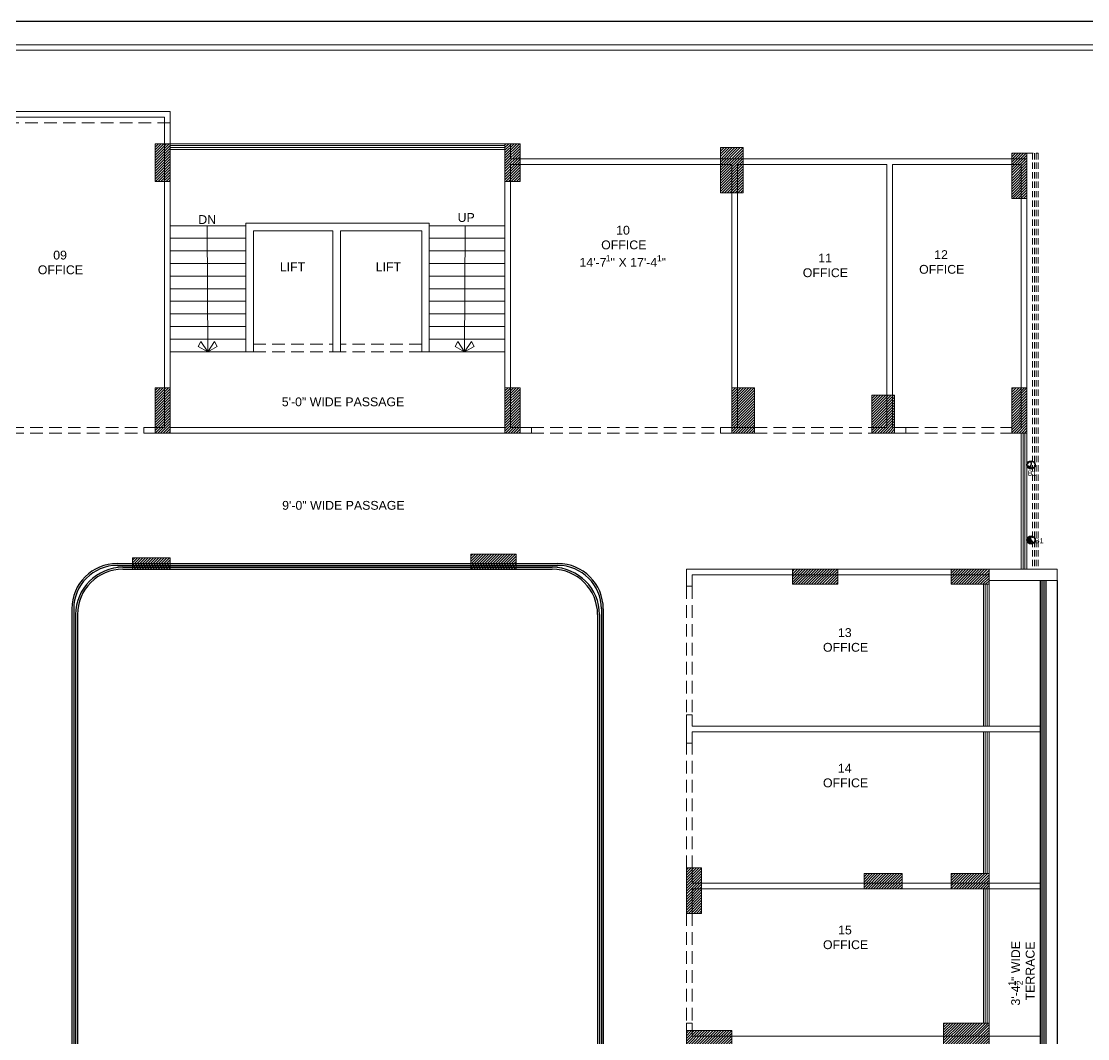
# Model space of a CAD drawing. Header units: inches. Extents: x 1807 to 67852, y 1160 to 20242.
# Drawn here: x 14404 to 15250, y 9032 to 9839 of the extents above; entities that cross this region are included whole.
import ezdxf

# ---------------------------------------------------------------- set-up
doc = ezdxf.new("R2010")
doc.units = ezdxf.units.IN
doc.header["$MEASUREMENT"] = 0
doc.linetypes.add('DASHED', pattern=[0.75, 0.5, -0.25])
for name, color, linetype, lineweight in [('02WINDOW & DOTTED', 8, 'Continuous', 20), ('4 upvc pip', 5, 'Continuous', 30), ('4 upvc pip hatch', 6, 'Continuous', 5), ('4. UPCV', 6, 'Continuous', 30), ('A-HATCH', 252, 'Continuous', 13), ('column_01', 7, 'Continuous', 18), ('HATCH', 8, 'Continuous', 0), ('Nstair', 8, 'Continuous', 20), ('RAILING', 8, 'Continuous', 25), ('SHOP TEXT', 7, 'Continuous', 15), ('wall', 7, 'Continuous', 20)]:
    doc.layers.add(name, color=color, linetype=linetype, lineweight=lineweight)
doc.styles.add('Krupalu 1', font='arial.ttf')
pattern_1 = [(45, (0, -2407.892), (-1.0606601718, 1.0606601718), [])]

# ---------------------------------------------------------------- blocks, each defined once
blk = doc.blocks.new('rtytrut')
at = {"layer": 'HATCH'}
h = blk.add_hatch(dxfattribs=at)
h.set_pattern_fill('ANSI31', color=256, scale=12, style=0)
h.set_pattern_definition(pattern_1)
h.paths.add_polyline_path([(135359.68, -629836.89), (135359.68, -629866.89), (135371.68, -629866.89), (135371.68, -629836.89)])
h = blk.add_hatch(dxfattribs=at)
h.set_pattern_fill('ANSI31', color=256, scale=12, style=0)
h.set_pattern_definition(pattern_1)
h.paths.add_polyline_path([(135649.18, -629836.89), (135649.18, -629866.89), (135637.18, -629866.89), (135637.18, -629836.89)])
h = blk.add_hatch(dxfattribs=at)
h.set_pattern_fill('ANSI31', color=256, scale=12, style=0)
h.set_pattern_definition(pattern_1)
h.paths.add_polyline_path([(135808.18, -629839.89), (135808.18, -629875.89), (135826.18, -629875.89), (135826.18, -629839.89)])
h = blk.add_hatch(dxfattribs=at)
h.set_pattern_fill('ANSI31', color=256, scale=12, style=0)
h.set_pattern_definition(pattern_1)
h.paths.add_polyline_path([(136039.18, -629844.39), (136039.18, -629880.39), (136051.18, -629880.39), (136051.18, -629844.39)])
h = blk.add_hatch(dxfattribs=at)
h.set_pattern_fill('ANSI31', color=256, scale=12, style=0)
h.set_pattern_definition(pattern_1)
h.paths.add_polyline_path([(135359.68, -630066.39), (135359.68, -630030.39), (135371.68, -630030.39), (135371.68, -630066.39)])
h = blk.add_hatch(dxfattribs=at)
h.set_pattern_fill('ANSI31', color=256, scale=12, style=0)
h.set_pattern_definition(pattern_1)
h.paths.add_polyline_path([(135649.18, -630066.39), (135649.18, -630030.39), (135637.18, -630030.39), (135637.18, -630066.39)])
h = blk.add_hatch(dxfattribs=at)
h.set_pattern_fill('ANSI31', color=256, scale=12, style=0)
h.set_pattern_definition(pattern_1)
h.paths.add_polyline_path([(135835.18, -630066.39), (135835.18, -630030.39), (135817.18, -630030.39), (135817.18, -630066.39)])
h = blk.add_hatch(dxfattribs=at)
h.set_pattern_fill('ANSI31', color=256, scale=12, style=0)
h.set_pattern_definition(pattern_1)
h.paths.add_polyline_path([(136039.18, -630066.39), (136039.18, -630030.39), (136051.18, -630030.39), (136051.18, -630066.39)])
h = blk.add_hatch(dxfattribs=at)
h.set_pattern_fill('ANSI31', color=256, scale=12, style=0)
h.set_pattern_definition(pattern_1)
h.paths.add_polyline_path([(135928.18, -630066.39), (135928.18, -630036.39), (135946.18, -630036.39), (135946.18, -630066.39)])
h = blk.add_hatch(dxfattribs=at)
h.set_pattern_fill('ANSI31', color=256, scale=12, style=0)
h.set_pattern_definition(pattern_1)
h.paths.add_polyline_path([(135371.68, -630165.39), (135341.68, -630165.39), (135341.68, -630174.39), (135371.68, -630174.39)])
h = blk.add_hatch(dxfattribs=at)
h.set_pattern_fill('ANSI31', color=256, scale=12, style=0)
h.set_pattern_definition(pattern_1)
h.paths.add_polyline_path([(135646.18, -630162.39), (135610.18, -630162.39), (135610.18, -630174.39), (135646.18, -630174.39)])
h = blk.add_hatch(dxfattribs=at)
h.set_pattern_fill('ANSI31', color=256, scale=12, style=0)
h.set_pattern_definition(pattern_1)
h.paths.add_polyline_path([(135865.18, -630186.39), (135901.18, -630186.39), (135901.18, -630174.39), (135865.18, -630174.39)])
h = blk.add_hatch(dxfattribs=at)
h.set_pattern_fill('ANSI31', color=256, scale=12, style=0)
h.set_pattern_definition(pattern_1)
h.paths.add_polyline_path([(136021.18, -630186.39), (135991.18, -630186.39), (135991.18, -630174.39), (136021.18, -630174.39)])
h = blk.add_hatch(dxfattribs=at)
h.set_pattern_fill('ANSI31', color=256, scale=12, style=0)
h.set_pattern_definition(pattern_1)
h.paths.add_polyline_path([(135793.18, -630411.39), (135793.18, -630447.39), (135781.18, -630447.39), (135781.18, -630411.39)])
h = blk.add_hatch(dxfattribs=at)
h.set_pattern_fill('ANSI31', color=256, scale=12, style=0)
h.set_pattern_definition(pattern_1)
h.paths.add_polyline_path([(135922.18, -630415.89), (135952.18, -630415.89), (135952.18, -630427.89), (135922.18, -630427.89)])
h = blk.add_hatch(dxfattribs=at)
h.set_pattern_fill('ANSI31', color=256, scale=12, style=0)
h.set_pattern_definition(pattern_1)
h.paths.add_polyline_path([(136021.18, -630415.89), (135991.18, -630415.89), (135991.18, -630427.89), (136021.18, -630427.89)])
h = blk.add_hatch(dxfattribs=at)
h.set_pattern_fill('ANSI31', color=256, scale=12, style=0)
h.set_pattern_definition(pattern_1)
h.paths.add_polyline_path([(136021.18, -630534.39), (135985.18, -630534.39), (135985.18, -630552.39), (136021.18, -630552.39)])
h = blk.add_hatch(dxfattribs=at)
h.set_pattern_fill('ANSI31', color=256, scale=12, style=0)
h.set_pattern_definition(pattern_1)
h.paths.add_polyline_path([(135781.18, -630540.39), (135817.18, -630540.39), (135817.18, -630552.39), (135781.18, -630552.39)])
at = {"layer": 'column_01'}
for points in [[(135359.68, -629836.89), (135359.68, -629866.89), (135371.68, -629866.89), (135371.68, -629836.89)], [(135649.18, -629836.89), (135649.18, -629866.89), (135637.18, -629866.89), (135637.18, -629836.89)], [(135808.18, -629839.89), (135808.18, -629875.89), (135826.18, -629875.89), (135826.18, -629839.89)], [(136039.18, -629844.39), (136039.18, -629880.39), (136051.18, -629880.39), (136051.18, -629844.39)], [(135359.68, -630066.39), (135359.68, -630030.39), (135371.68, -630030.39), (135371.68, -630066.39)], [(135649.18, -630066.39), (135649.18, -630030.39), (135637.18, -630030.39), (135637.18, -630066.39)], [(135835.18, -630066.39), (135835.18, -630030.39), (135817.18, -630030.39), (135817.18, -630066.39)], [(136039.18, -630066.39), (136039.18, -630030.39), (136051.18, -630030.39), (136051.18, -630066.39)], [(135928.18, -630066.39), (135928.18, -630036.39), (135946.18, -630036.39), (135946.18, -630066.39)], [(135371.68, -630165.39), (135341.68, -630165.39), (135341.68, -630174.39), (135371.68, -630174.39)], [(135646.18, -630162.39), (135610.18, -630162.39), (135610.18, -630174.39), (135646.18, -630174.39)], [(135865.18, -630186.39), (135901.18, -630186.39), (135901.18, -630174.39), (135865.18, -630174.39)], [(136021.18, -630186.39), (135991.18, -630186.39), (135991.18, -630174.39), (136021.18, -630174.39)], [(135793.18, -630411.39), (135793.18, -630447.39), (135781.18, -630447.39), (135781.18, -630411.39)], [(135922.18, -630415.89), (135952.18, -630415.89), (135952.18, -630427.89), (135922.18, -630427.89)], [(136021.18, -630415.89), (135991.18, -630415.89), (135991.18, -630427.89), (136021.18, -630427.89)], [(136021.18, -630534.39), (135985.18, -630534.39), (135985.18, -630552.39), (136021.18, -630552.39)], [(135781.18, -630540.39), (135817.18, -630540.39), (135817.18, -630552.39), (135781.18, -630552.39)]]:
    blk.add_lwpolyline(points, close=True, dxfattribs=at)

msp = doc.modelspace()

# ---------------------------------------------------------------- hatches: boundary and pattern name
at = {"layer": '4 upvc pip hatch', "ltscale": 10}
h = msp.add_hatch(dxfattribs=at)
h.set_pattern_fill('ANSI31', color=256, scale=3, angle=180, style=0)
h.set_pattern_definition([(135, (78889.45774, -131239.00237), (0.2651650429, 0.2651650429), [])])
edge = h.paths.add_edge_path()
edge.add_spline(control_points=[(15205.07, 9483.97), (15204.66, 9484.53), (15203.63, 9485.92), (15205.9, 9487.98), (15204.91, 9489.37), (15204.51, 9489.94)], knot_values=[0, 0, 0, 0, 1.259254, 3.09623, 4.348223, 4.348223, 4.348223, 4.348223], degree=3, periodic=0)
edge.add_arc((15204.86, 9486.96), 3, 180, 276.73796, ccw=False)
edge.add_arc((15204.86, 9486.96), 3, 94.06339, 180, ccw=False)
h = msp.add_hatch(dxfattribs=at)
h.set_pattern_fill('ANSI31', color=256, scale=3, angle=180, style=0)
h.set_pattern_definition([(225, (78889.45774, 150153.3406), (0.2651650429, -0.2651650429), [])])
edge = h.paths.add_edge_path()
edge.add_spline(control_points=[(15205.07, 9430.37), (15204.66, 9429.81), (15203.63, 9428.42), (15205.9, 9426.36), (15204.91, 9424.97), (15204.51, 9424.4)], knot_values=[0, 0, 0, 0, 1.259254, 3.09623, 4.348223, 4.348223, 4.348223, 4.348223], degree=3, periodic=0)
edge.add_arc((15204.86, 9427.38), 3, 83.26204, 180)
edge.add_arc((15204.86, 9427.38), 3, 180, 265.93661)

# ---------------------------------------------------------------- linework, layer by layer
at = {"layer": '02WINDOW & DOTTED', "ltscale": 20}
for p, q in [((14522.06, 9741.67), (14787.56, 9741.67)), ((14522.06, 9741.67), (14787.56, 9741.67)), ((14522.06, 9741.67), (14787.56, 9741.67)), ((14522.06, 9741.67), (14787.56, 9741.67)), ((14522.06, 9740.17), (14787.56, 9740.17)), ((14522.06, 9740.17), (14787.56, 9740.17)), ((14522.06, 9740.17), (14787.56, 9740.17)), ((14522.06, 9740.17), (14787.56, 9740.17)), ((14522.06, 9738.67), (14787.56, 9738.67)), ((14522.06, 9738.67), (14787.56, 9738.67)), ((14522.06, 9738.67), (14787.56, 9738.67)), ((14522.06, 9738.67), (14787.56, 9738.67)), ((14522.06, 9737.17), (14787.56, 9737.17)), ((14522.06, 9737.17), (14787.56, 9737.17)), ((14522.06, 9737.17), (14787.56, 9737.17)), ((14522.06, 9737.17), (14787.56, 9737.17)), ((15197.06, 9512.17), (15197.06, 9404.17)), ((15197.06, 9512.17), (15197.06, 9404.17)), ((15197.06, 9512.17), (15197.06, 9404.17)), ((15197.06, 9512.17), (15197.06, 9404.17)), ((15198.56, 9512.17), (15198.56, 9404.17)), ((15198.56, 9512.17), (15198.56, 9404.17)), ((15198.56, 9512.17), (15198.56, 9404.17)), ((15198.56, 9512.17), (15198.56, 9404.17)), ((15200.06, 9512.18), (15200.06, 9404.17)), ((15200.06, 9512.18), (15200.06, 9404.17)), ((15200.06, 9512.18), (15200.06, 9404.17)), ((15200.06, 9512.18), (15200.06, 9404.17)), ((15201.56, 9512.18), (15201.56, 9404.17)), ((15201.56, 9512.18), (15201.56, 9404.17)), ((15201.56, 9512.18), (15201.56, 9404.17)), ((15201.56, 9512.18), (15201.56, 9404.17)), ((15167.06, 9392.17), (15167.06, 9279.67)), ((15167.06, 9392.17), (15167.06, 9279.67)), ((15167.06, 9392.17), (15167.06, 9279.67)), ((15167.06, 9392.17), (15167.06, 9279.67)), ((15168.56, 9392.17), (15168.56, 9279.67)), ((15168.56, 9392.17), (15168.56, 9279.67)), ((15168.56, 9392.17), (15168.56, 9279.67)), ((15168.56, 9392.17), (15168.56, 9279.67)), ((15170.06, 9392.17), (15170.06, 9279.67)), ((15170.06, 9392.17), (15170.06, 9279.67)), ((15170.06, 9392.17), (15170.06, 9279.67)), ((15170.06, 9392.17), (15170.06, 9279.67)), ((15171.56, 9392.17), (15171.56, 9279.67)), ((15171.56, 9392.17), (15171.56, 9279.67)), ((15171.56, 9392.17), (15171.56, 9279.67)), ((15171.56, 9392.17), (15171.56, 9279.67)), ((15167.06, 9275.17), (15167.06, 9162.67)), ((15167.06, 9275.17), (15167.06, 9162.67)), ((15167.06, 9275.17), (15167.06, 9162.67)), ((15167.06, 9275.17), (15167.06, 9162.67)), ((15168.56, 9275.17), (15168.56, 9162.67)), ((15168.56, 9275.17), (15168.56, 9162.67)), ((15168.56, 9275.17), (15168.56, 9162.67)), ((15168.56, 9275.17), (15168.56, 9162.67)), ((15170.06, 9275.17), (15170.06, 9162.67)), ((15170.06, 9275.17), (15170.06, 9162.67)), ((15170.06, 9275.17), (15170.06, 9162.67)), ((15170.06, 9275.17), (15170.06, 9162.67)), ((15171.56, 9275.17), (15171.56, 9162.67)), ((15171.56, 9275.17), (15171.56, 9162.67)), ((15171.56, 9275.17), (15171.56, 9162.67)), ((15171.56, 9275.17), (15171.56, 9162.67)), ((15167.06, 9150.67), (15167.06, 9044.17)), ((15167.06, 9150.67), (15167.06, 9044.17)), ((15167.06, 9150.67), (15167.06, 9044.17)), ((15167.06, 9150.67), (15167.06, 9044.17)), ((15168.56, 9150.67), (15168.56, 9044.17)), ((15168.56, 9150.67), (15168.56, 9044.17)), ((15168.56, 9150.67), (15168.56, 9044.17)), ((15168.56, 9150.67), (15168.56, 9044.17)), ((15170.06, 9150.67), (15170.06, 9044.17)), ((15170.06, 9150.67), (15170.06, 9044.17)), ((15170.06, 9150.67), (15170.06, 9044.17)), ((15170.06, 9150.67), (15170.06, 9044.17)), ((15171.56, 9150.67), (15171.56, 9044.17)), ((15171.56, 9150.67), (15171.56, 9044.17)), ((15171.56, 9150.67), (15171.56, 9044.17)), ((15171.56, 9150.67), (15171.56, 9044.17))]:
    msp.add_line(p, q, dxfattribs=at)
at = {"layer": '02WINDOW & DOTTED', "linetype": 'DASHED', "ltscale": 10}
for p, q in [((15201.57, 9734.18), (15210.56, 9734.18)), ((15201.57, 9734.18), (15210.56, 9734.18)), ((15201.57, 9734.18), (15210.56, 9734.18)), ((15201.57, 9734.18), (15210.56, 9734.18)), ((15206.06, 9734.18), (15206.06, 9404.17)), ((15206.06, 9734.18), (15206.06, 9404.17)), ((15206.06, 9734.18), (15206.06, 9404.17)), ((15206.06, 9734.18), (15206.06, 9404.17)), ((15207.56, 9734.18), (15207.56, 9404.17)), ((15207.56, 9734.18), (15207.56, 9404.17)), ((15207.56, 9734.18), (15207.56, 9404.17)), ((15207.56, 9734.18), (15207.56, 9404.17)), ((15209.06, 9734.18), (15209.06, 9404.17)), ((15209.06, 9734.18), (15209.06, 9404.17)), ((15209.06, 9734.18), (15209.06, 9404.17)), ((15209.06, 9734.18), (15209.06, 9404.17)), ((15210.56, 9734.18), (15210.56, 9404.17)), ((15210.56, 9734.18), (15210.56, 9404.17)), ((15210.56, 9734.18), (15210.56, 9404.17)), ((15210.56, 9734.18), (15210.56, 9404.17))]:
    msp.add_line(p, q, dxfattribs=at)
at = {"layer": '02WINDOW & DOTTED', "linetype": 'DASHED', "ltscale": 20}
for p, q in [((14588.06, 9582.67), (14651.06, 9582.67)), ((14588.06, 9582.67), (14651.06, 9582.67)), ((14588.06, 9582.67), (14651.06, 9582.67)), ((14588.06, 9582.67), (14651.06, 9582.67)), ((14588.06, 9576.67), (14651.06, 9576.67)), ((14588.06, 9576.67), (14651.06, 9576.67)), ((14588.06, 9576.67), (14651.06, 9576.67)), ((14588.06, 9576.67), (14651.06, 9576.67)), ((14721.56, 9582.67), (14657.06, 9582.67)), ((14721.56, 9582.67), (14657.06, 9582.67)), ((14721.56, 9582.67), (14657.06, 9582.67)), ((14721.56, 9582.67), (14657.06, 9582.67)), ((14721.56, 9576.67), (14657.06, 9576.67)), ((14721.56, 9576.67), (14657.06, 9576.67)), ((14721.56, 9576.67), (14657.06, 9576.67)), ((14721.56, 9576.67), (14657.06, 9576.67)), ((14351.06, 9516.67), (14501.06, 9516.67)), ((14351.06, 9516.67), (14501.06, 9516.67)), ((14351.06, 9516.67), (14501.06, 9516.67)), ((14351.06, 9516.67), (14501.06, 9516.67)), ((14808.56, 9516.67), (14958.56, 9516.67)), ((14808.56, 9516.67), (14958.56, 9516.67)), ((14808.56, 9516.67), (14958.56, 9516.67)), ((14808.56, 9516.67), (14958.56, 9516.67)), ((14985.56, 9516.67), (15078.56, 9516.67)), ((14985.56, 9516.67), (15078.56, 9516.67)), ((14985.56, 9516.67), (15078.56, 9516.67)), ((14985.56, 9516.67), (15078.56, 9516.67)), ((15105.56, 9516.67), (15189.56, 9516.67)), ((15105.56, 9516.67), (15189.56, 9516.67)), ((15105.56, 9516.67), (15189.56, 9516.67)), ((15105.56, 9516.67), (15189.56, 9516.67)), ((14351.06, 9512.17), (14501.06, 9512.17)), ((14351.06, 9512.17), (14501.06, 9512.17)), ((14351.06, 9512.17), (14501.06, 9512.17)), ((14351.06, 9512.17), (14501.06, 9512.17)), ((14808.56, 9512.17), (14958.56, 9512.17)), ((14808.56, 9512.17), (14958.56, 9512.17)), ((14808.56, 9512.17), (14958.56, 9512.17)), ((14808.56, 9512.17), (14958.56, 9512.17)), ((14985.56, 9512.17), (15078.56, 9512.17)), ((14985.56, 9512.17), (15078.56, 9512.17)), ((14985.56, 9512.17), (15078.56, 9512.17)), ((14985.56, 9512.17), (15078.56, 9512.17)), ((15105.56, 9512.17), (15189.56, 9512.17)), ((15105.56, 9512.17), (15189.56, 9512.17)), ((15105.56, 9512.17), (15189.56, 9512.17)), ((15105.56, 9512.17), (15189.56, 9512.17)), ((14931.56, 9390.67), (14931.56, 9288.67)), ((14931.56, 9390.67), (14931.56, 9288.67)), ((14931.56, 9390.67), (14931.56, 9288.67)), ((14931.56, 9390.67), (14931.56, 9288.67)), ((14936.06, 9390.67), (14936.06, 9288.67)), ((14936.06, 9390.67), (14936.06, 9288.67)), ((14936.06, 9390.67), (14936.06, 9288.67)), ((14936.06, 9390.67), (14936.06, 9288.67)), ((14931.56, 9167.17), (14931.56, 9266.17)), ((14931.56, 9167.17), (14931.56, 9266.17)), ((14931.56, 9167.17), (14931.56, 9266.17)), ((14931.56, 9167.17), (14931.56, 9266.17)), ((14936.06, 9167.17), (14936.06, 9266.17)), ((14936.06, 9167.17), (14936.06, 9266.17)), ((14936.06, 9167.17), (14936.06, 9266.17)), ((14936.06, 9167.17), (14936.06, 9266.17)), ((14931.56, 9131.17), (14931.56, 9044.17)), ((14931.56, 9131.17), (14931.56, 9044.17)), ((14931.56, 9131.17), (14931.56, 9044.17)), ((14931.56, 9131.17), (14931.56, 9044.17)), ((14936.06, 9131.17), (14936.06, 9044.17)), ((14936.06, 9131.17), (14936.06, 9044.17)), ((14936.06, 9131.17), (14936.06, 9044.17)), ((14936.06, 9131.17), (14936.06, 9044.17))]:
    msp.add_line(p, q, dxfattribs=at)
msp.add_lwpolyline([(14522.06, 9758.17), (14084.06, 9758.17), (14084.06, 8532.67), (14099.06, 8532.67)], dxfattribs=at)
at = {"layer": '4 upvc pip'}
msp.add_lwpolyline([(13894.17, 9838.79), (16317.37, 9838.79), (16317.37, 8125.42), (13894.17, 8125.42)], close=True, dxfattribs=at)
at = {"layer": '4. UPCV', "ltscale": 10}
for centre, radius in [((15204.86, 9486.96), 3.3), ((15204.86, 9486.96), 3), ((15204.86, 9427.38), 3.3), ((15204.86, 9427.38), 3)]:
    msp.add_circle(centre, radius, dxfattribs=at)
for points in [[(15205.07, 9483.97), (15204.66, 9484.53), (15203.63, 9485.92), (15205.9, 9487.98), (15204.91, 9489.37), (15204.51, 9489.94)], [(15205.07, 9430.37), (15204.66, 9429.81), (15203.63, 9428.42), (15205.9, 9426.36), (15204.91, 9424.97), (15204.51, 9424.4)]]:
    msp.add_open_spline(points, degree=3, knots=[0, 0, 0, 0, 1.888881, 4.644345, 6.522333, 6.522333, 6.522333, 6.522333], dxfattribs=at)
at = {"layer": 'A-HATCH'}
for points in [[(16251.63, 9820.03), (13955.84, 9820.03, 0.414214), (13912.94, 9777.12), (13912.94, 8191.17, 0.414214), (13959.92, 8144.18), (16248.57, 8144.18, 0.414214), (16298.61, 8194.22), (16298.61, 9773.04, 0.414214)], [(16251.63, 9815.86), (13955.84, 9815.86, 0.414214), (13917.11, 9777.12), (13917.11, 8191.17, 0.414214), (13959.92, 8148.35), (16248.57, 8148.35, 0.414214), (16294.44, 8194.22), (16294.44, 9773.04, 0.414214)]]:
    msp.add_lwpolyline(points, format="xyb", close=True, dxfattribs=at)
at = {"layer": 'Nstair', "ltscale": 10}
for p, q in [((14582.06, 9676.67), (14522.06, 9676.67)), ((14582.06, 9676.67), (14522.06, 9676.67)), ((14582.06, 9676.67), (14522.06, 9676.67)), ((14582.06, 9676.67), (14522.06, 9676.67)), ((14551.29, 9676.68), (14551.81, 9576.68)), ((14551.29, 9676.68), (14551.81, 9576.68)), ((14551.29, 9676.68), (14551.81, 9576.68)), ((14551.29, 9676.68), (14551.81, 9576.68)), ((14727.56, 9676.67), (14787.56, 9676.67)), ((14727.56, 9676.67), (14787.56, 9676.67)), ((14727.56, 9676.67), (14787.56, 9676.67)), ((14727.56, 9676.67), (14787.56, 9676.67)), ((14756.16, 9676.67), (14755.63, 9576.67)), ((14756.16, 9676.67), (14755.63, 9576.67)), ((14756.16, 9676.67), (14755.63, 9576.67)), ((14756.16, 9676.67), (14755.63, 9576.67)), ((14582.06, 9666.67), (14522.06, 9666.67)), ((14582.06, 9666.67), (14522.06, 9666.67)), ((14582.06, 9666.67), (14522.06, 9666.67)), ((14582.06, 9666.67), (14522.06, 9666.67)), ((14727.56, 9666.67), (14787.56, 9666.67)), ((14727.56, 9666.67), (14787.56, 9666.67)), ((14727.56, 9666.67), (14787.56, 9666.67)), ((14727.56, 9666.67), (14787.56, 9666.67)), ((14582.06, 9656.67), (14522.06, 9656.67)), ((14582.06, 9656.67), (14522.06, 9656.67)), ((14582.06, 9656.67), (14522.06, 9656.67)), ((14582.06, 9656.67), (14522.06, 9656.67)), ((14727.56, 9656.67), (14787.56, 9656.67)), ((14727.56, 9656.67), (14787.56, 9656.67)), ((14727.56, 9656.67), (14787.56, 9656.67)), ((14727.56, 9656.67), (14787.56, 9656.67)), ((14582.06, 9646.67), (14522.06, 9646.67)), ((14582.06, 9646.67), (14522.06, 9646.67)), ((14582.06, 9646.67), (14522.06, 9646.67)), ((14582.06, 9646.67), (14522.06, 9646.67)), ((14727.56, 9646.67), (14787.56, 9646.67)), ((14727.56, 9646.67), (14787.56, 9646.67)), ((14727.56, 9646.67), (14787.56, 9646.67)), ((14727.56, 9646.67), (14787.56, 9646.67)), ((14582.06, 9636.67), (14522.06, 9636.67)), ((14582.06, 9636.67), (14522.06, 9636.67)), ((14582.06, 9636.67), (14522.06, 9636.67)), ((14582.06, 9636.67), (14522.06, 9636.67)), ((14727.56, 9636.67), (14787.56, 9636.67)), ((14727.56, 9636.67), (14787.56, 9636.67)), ((14727.56, 9636.67), (14787.56, 9636.67)), ((14727.56, 9636.67), (14787.56, 9636.67)), ((14582.06, 9626.67), (14522.06, 9626.67)), ((14582.06, 9626.67), (14522.06, 9626.67)), ((14582.06, 9626.67), (14522.06, 9626.67)), ((14582.06, 9626.67), (14522.06, 9626.67)), ((14727.56, 9626.67), (14787.56, 9626.67)), ((14727.56, 9626.67), (14787.56, 9626.67)), ((14727.56, 9626.67), (14787.56, 9626.67)), ((14727.56, 9626.67), (14787.56, 9626.67)), ((14582.06, 9616.67), (14522.06, 9616.67)), ((14582.06, 9616.67), (14522.06, 9616.67)), ((14582.06, 9616.67), (14522.06, 9616.67)), ((14582.06, 9616.67), (14522.06, 9616.67)), ((14727.56, 9616.67), (14787.56, 9616.67)), ((14727.56, 9616.67), (14787.56, 9616.67)), ((14727.56, 9616.67), (14787.56, 9616.67)), ((14727.56, 9616.67), (14787.56, 9616.67)), ((14582.06, 9606.67), (14522.06, 9606.67)), ((14582.06, 9606.67), (14522.06, 9606.67)), ((14582.06, 9606.67), (14522.06, 9606.67)), ((14582.06, 9606.67), (14522.06, 9606.67)), ((14727.56, 9606.67), (14787.56, 9606.67)), ((14727.56, 9606.67), (14787.56, 9606.67)), ((14727.56, 9606.67), (14787.56, 9606.67)), ((14727.56, 9606.67), (14787.56, 9606.67)), ((14582.06, 9596.67), (14522.06, 9596.67)), ((14582.06, 9596.67), (14522.06, 9596.67)), ((14582.06, 9596.67), (14522.06, 9596.67)), ((14582.06, 9596.67), (14522.06, 9596.67)), ((14727.56, 9596.67), (14787.56, 9596.67)), ((14727.56, 9596.67), (14787.56, 9596.67)), ((14727.56, 9596.67), (14787.56, 9596.67)), ((14727.56, 9596.67), (14787.56, 9596.67)), ((14582.06, 9586.67), (14522.06, 9586.67)), ((14582.06, 9586.67), (14522.06, 9586.67)), ((14582.06, 9586.67), (14522.06, 9586.67)), ((14582.06, 9586.67), (14522.06, 9586.67)), ((14544.27, 9580.9), (14546.44, 9584.79)), ((14544.27, 9580.9), (14546.44, 9584.79)), ((14544.27, 9580.9), (14546.44, 9584.79)), ((14544.27, 9580.9), (14546.44, 9584.79)), ((14546.44, 9584.79), (14551.82, 9576.68)), ((14546.44, 9584.79), (14551.82, 9576.68)), ((14546.44, 9584.79), (14551.82, 9576.68)), ((14546.44, 9584.79), (14551.82, 9576.68)), ((14557.19, 9584.79), (14551.82, 9576.68)), ((14557.19, 9584.79), (14551.82, 9576.68)), ((14557.19, 9584.79), (14551.82, 9576.68)), ((14557.19, 9584.79), (14551.82, 9576.68)), ((14559.36, 9580.9), (14557.19, 9584.79)), ((14559.36, 9580.9), (14557.19, 9584.79)), ((14559.36, 9580.9), (14557.19, 9584.79)), ((14559.36, 9580.9), (14557.19, 9584.79)), ((14727.56, 9586.67), (14787.56, 9586.67)), ((14727.56, 9586.67), (14787.56, 9586.67)), ((14727.56, 9586.67), (14787.56, 9586.67)), ((14727.56, 9586.67), (14787.56, 9586.67)), ((14748.09, 9580.9), (14750.26, 9584.78)), ((14748.09, 9580.9), (14750.26, 9584.78)), ((14748.09, 9580.9), (14750.26, 9584.78)), ((14748.09, 9580.9), (14750.26, 9584.78)), ((14750.26, 9584.78), (14755.64, 9576.68)), ((14750.26, 9584.78), (14755.64, 9576.68)), ((14750.26, 9584.78), (14755.64, 9576.68)), ((14750.26, 9584.78), (14755.64, 9576.68)), ((14761.01, 9584.78), (14755.64, 9576.68)), ((14761.01, 9584.78), (14755.64, 9576.68)), ((14761.01, 9584.78), (14755.64, 9576.68)), ((14761.01, 9584.78), (14755.64, 9576.68)), ((14763.18, 9580.9), (14761.01, 9584.78)), ((14763.18, 9580.9), (14761.01, 9584.78)), ((14763.18, 9580.9), (14761.01, 9584.78)), ((14763.18, 9580.9), (14761.01, 9584.78)), ((14582.06, 9576.67), (14522.06, 9576.67)), ((14582.06, 9576.67), (14522.06, 9576.67)), ((14582.06, 9576.67), (14522.06, 9576.67)), ((14582.06, 9576.67), (14522.06, 9576.67)), ((14551.82, 9576.68), (14544.27, 9580.9)), ((14551.82, 9576.68), (14544.27, 9580.9)), ((14551.82, 9576.68), (14544.27, 9580.9)), ((14551.82, 9576.68), (14544.27, 9580.9)), ((14551.82, 9576.68), (14559.36, 9580.9)), ((14551.82, 9576.68), (14559.36, 9580.9)), ((14551.82, 9576.68), (14559.36, 9580.9)), ((14551.82, 9576.68), (14559.36, 9580.9)), ((14727.56, 9576.67), (14787.56, 9576.67)), ((14727.56, 9576.67), (14787.56, 9576.67)), ((14727.56, 9576.67), (14787.56, 9576.67)), ((14727.56, 9576.67), (14787.56, 9576.67)), ((14755.64, 9576.68), (14748.09, 9580.9)), ((14755.64, 9576.68), (14748.09, 9580.9)), ((14755.64, 9576.68), (14748.09, 9580.9)), ((14755.64, 9576.68), (14748.09, 9580.9)), ((14755.64, 9576.68), (14763.18, 9580.9)), ((14755.64, 9576.68), (14763.18, 9580.9)), ((14755.64, 9576.68), (14763.18, 9580.9)), ((14755.64, 9576.68), (14763.18, 9580.9))]:
    msp.add_line(p, q, dxfattribs=at)
at = {"layer": 'RAILING'}
for p, q in [((14480.06, 9408.67), (14829.56, 9408.67)), ((14480.06, 9408.67), (14829.56, 9408.67)), ((14480.06, 9408.67), (14829.56, 9408.67)), ((14480.06, 9408.67), (14829.56, 9408.67)), ((14480.06, 9407.17), (14829.56, 9407.17)), ((14480.06, 9407.17), (14829.56, 9407.17)), ((14480.06, 9407.17), (14829.56, 9407.17)), ((14480.06, 9407.17), (14829.56, 9407.17)), ((14484.56, 9405.67), (14825.06, 9405.67)), ((14484.56, 9405.67), (14825.06, 9405.67)), ((14484.56, 9405.67), (14825.06, 9405.67)), ((14484.56, 9405.67), (14825.06, 9405.67)), ((14484.56, 9404.17), (14825.06, 9404.17)), ((14484.56, 9404.17), (14825.06, 9404.17)), ((14484.56, 9404.17), (14825.06, 9404.17)), ((14484.56, 9404.17), (14825.06, 9404.17)), ((15212.06, 9395.17), (15212.06, 8661.67)), ((15212.06, 9395.17), (15212.06, 8661.67)), ((15212.06, 9395.17), (15212.06, 8661.67)), ((15213.56, 9395.17), (15213.56, 8661.67)), ((15213.56, 9395.17), (15213.56, 8661.67)), ((15213.56, 9395.17), (15213.56, 8661.67)), ((15213.56, 9395.17), (15213.56, 8661.67)), ((15215.06, 9395.17), (15215.06, 8661.67)), ((15215.06, 9395.17), (15215.06, 8661.67)), ((15215.06, 9395.17), (15215.06, 8661.67)), ((15215.06, 9395.17), (15215.06, 8661.67)), ((15216.56, 9395.17), (15216.56, 8661.67)), ((15216.56, 9395.17), (15216.56, 8661.67)), ((15216.56, 9395.17), (15216.56, 8661.67)), ((15216.56, 9395.17), (15216.56, 8661.67)), ((15225.56, 9395.17), (15225.56, 8661.67)), ((15225.56, 9395.17), (15225.56, 8661.67)), ((15225.56, 9395.17), (15225.56, 8661.67)), ((15225.56, 9395.17), (15225.56, 8661.67)), ((14444.06, 9372.67), (14444.06, 8363.17)), ((14444.06, 9372.67), (14444.06, 8363.17)), ((14444.06, 9372.67), (14444.06, 8363.17)), ((14444.06, 9372.67), (14444.06, 8363.17)), ((14445.56, 9372.67), (14445.56, 8361.67)), ((14445.56, 9372.67), (14445.56, 8361.67)), ((14445.56, 9372.67), (14445.56, 8361.67)), ((14445.56, 9372.67), (14445.56, 8361.67)), ((14864.06, 9372.67), (14864.06, 8361.67)), ((14864.06, 9372.67), (14864.06, 8361.67)), ((14864.06, 9372.67), (14864.06, 8361.67)), ((14864.06, 9372.67), (14864.06, 8361.67)), ((14865.56, 9372.67), (14865.56, 8363.17)), ((14865.56, 9372.67), (14865.56, 8363.17)), ((14865.56, 9372.67), (14865.56, 8363.17)), ((14865.56, 9372.67), (14865.56, 8363.17)), ((14447.06, 9368.17), (14447.06, 8360.17)), ((14447.06, 9368.17), (14447.06, 8360.17)), ((14447.06, 9368.17), (14447.06, 8360.17)), ((14447.06, 9368.17), (14447.06, 8360.17)), ((14448.56, 9368.17), (14448.56, 8358.67)), ((14448.56, 9368.17), (14448.56, 8358.67)), ((14448.56, 9368.17), (14448.56, 8358.67)), ((14448.56, 9368.17), (14448.56, 8358.67)), ((14861.06, 9368.17), (14861.06, 8358.67)), ((14861.06, 9368.17), (14861.06, 8358.67)), ((14861.06, 9368.17), (14861.06, 8358.67)), ((14861.06, 9368.17), (14861.06, 8358.67)), ((14862.56, 9368.17), (14862.56, 8360.17)), ((14862.56, 9368.17), (14862.56, 8360.17)), ((14862.56, 9368.17), (14862.56, 8360.17)), ((14862.56, 9368.17), (14862.56, 8360.17))]:
    msp.add_line(p, q, dxfattribs=at)
for centre, radius, start, end in [((14480.06, 9372.67), 36, 90, 180), ((14480.06, 9372.67), 36, 90, 180), ((14480.06, 9372.67), 36, 90, 180), ((14480.06, 9372.67), 36, 90, 180), ((14480.06, 9372.67), 34.5, 90, 180), ((14480.06, 9372.67), 34.5, 90, 180), ((14480.06, 9372.67), 34.5, 90, 180), ((14480.06, 9372.67), 34.5, 90, 180), ((14484.56, 9368.17), 37.5, 90, 180), ((14484.56, 9368.17), 37.5, 90, 180), ((14484.56, 9368.17), 37.5, 90, 180), ((14484.56, 9368.17), 37.5, 90, 180), ((14825.06, 9368.17), 37.5, 0, 90), ((14825.06, 9368.17), 37.5, 0, 90), ((14825.06, 9368.17), 37.5, 0, 90), ((14825.06, 9368.17), 37.5, 0, 90), ((14829.56, 9372.67), 36, 0, 90), ((14829.56, 9372.67), 36, 0, 90), ((14829.56, 9372.67), 36, 0, 90), ((14829.56, 9372.67), 36, 0, 90), ((14829.56, 9372.67), 34.5, 0, 90), ((14829.56, 9372.67), 34.5, 0, 90), ((14829.56, 9372.67), 34.5, 0, 90), ((14829.56, 9372.67), 34.5, 0, 90), ((14484.56, 9368.17), 36, 90, 180), ((14484.56, 9368.17), 36, 90, 180), ((14484.56, 9368.17), 36, 90, 180), ((14484.56, 9368.17), 36, 90, 180), ((14825.06, 9368.17), 36, 0, 90), ((14825.06, 9368.17), 36, 0, 90), ((14825.06, 9368.17), 36, 0, 90), ((14825.06, 9368.17), 36, 0, 90)]:
    msp.add_arc(centre, radius, start, end, dxfattribs=at)
at = {"layer": 'SHOP TEXT', "ltscale": 0.1}
msp.add_line((15192.65, 9074.27), (15192.65, 9077.5), dxfattribs=at)
msp.add_line((15192.65, 9074.27), (15192.65, 9077.5), dxfattribs=at)
msp.add_line((15192.65, 9074.27), (15192.65, 9077.5), dxfattribs=at)
msp.add_line((15192.65, 9074.27), (15192.65, 9077.5), dxfattribs=at)
at = {"layer": 'wall'}
for p, q in [((14216.81, 9767.17), (14522.06, 9767.17)), ((14216.81, 9767.17), (14522.06, 9767.17)), ((14216.81, 9767.17), (14522.06, 9767.17)), ((14216.81, 9767.17), (14522.06, 9767.17)), ((14342.06, 9762.67), (14517.56, 9762.67)), ((14342.06, 9762.67), (14517.56, 9762.67)), ((14342.06, 9762.67), (14517.56, 9762.67)), ((14342.06, 9762.67), (14517.56, 9762.67)), ((14517.56, 9516.67), (14517.56, 9762.67)), ((14517.56, 9516.67), (14517.56, 9762.67)), ((14517.56, 9516.67), (14517.56, 9762.67)), ((14517.56, 9516.67), (14517.56, 9762.67)), ((14522.06, 9512.17), (14522.06, 9767.17)), ((14522.06, 9512.17), (14522.06, 9767.17)), ((14522.06, 9512.17), (14522.06, 9767.17)), ((14522.06, 9512.17), (14522.06, 9767.17)), ((14787.56, 9512.17), (14787.56, 9741.67)), ((14787.56, 9741.67), (14792.06, 9741.67)), ((14787.56, 9512.17), (14787.56, 9741.67)), ((14787.56, 9741.67), (14792.06, 9741.67)), ((14787.56, 9741.67), (14792.06, 9741.67)), ((14787.56, 9512.17), (14787.56, 9741.67)), ((14787.56, 9512.17), (14787.56, 9741.67)), ((14787.56, 9741.67), (14792.06, 9741.67)), ((14792.06, 9729.67), (14792.06, 9741.67)), ((14792.06, 9729.67), (14792.06, 9741.67)), ((14792.06, 9729.67), (14792.06, 9741.67)), ((14792.06, 9729.67), (14792.06, 9741.67)), ((14787.56, 9729.67), (14787.56, 9729.67)), ((14787.56, 9729.67), (14787.56, 9729.67)), ((14787.56, 9729.67), (14787.56, 9729.67)), ((14787.56, 9729.67), (14787.56, 9729.67)), ((14792.06, 9729.67), (15201.56, 9729.67)), ((14792.06, 9729.67), (15201.56, 9729.67)), ((14792.06, 9729.67), (15201.56, 9729.67)), ((14792.06, 9729.67), (15201.56, 9729.67)), ((15201.56, 9729.67), (15201.56, 9512.18)), ((15201.56, 9729.67), (15201.56, 9512.18)), ((15201.56, 9729.67), (15201.56, 9512.18)), ((15201.56, 9729.67), (15201.56, 9512.18)), ((14792.06, 9725.17), (14967.56, 9725.17)), ((14792.06, 9516.67), (14792.06, 9725.17)), ((14792.06, 9725.17), (14967.56, 9725.17)), ((14792.06, 9516.67), (14792.06, 9725.17)), ((14792.06, 9516.67), (14792.06, 9725.17)), ((14792.06, 9725.17), (14967.56, 9725.17)), ((14792.06, 9725.17), (14967.56, 9725.17)), ((14792.06, 9516.67), (14792.06, 9725.17)), ((14967.56, 9516.67), (14967.56, 9725.17)), ((14967.56, 9516.67), (14967.56, 9725.17)), ((14967.56, 9516.67), (14967.56, 9725.17)), ((14967.56, 9516.67), (14967.56, 9725.17)), ((14972.06, 9725.17), (15090.56, 9725.17)), ((14972.06, 9516.67), (14972.06, 9725.17)), ((14972.06, 9725.17), (15090.56, 9725.17)), ((14972.06, 9516.67), (14972.06, 9725.17)), ((14972.06, 9516.67), (14972.06, 9725.17)), ((14972.06, 9725.17), (15090.56, 9725.17)), ((14972.06, 9725.17), (15090.56, 9725.17)), ((14972.06, 9516.67), (14972.06, 9725.17)), ((15090.56, 9516.67), (15090.56, 9725.17)), ((15090.56, 9516.67), (15090.56, 9725.17)), ((15090.56, 9516.67), (15090.56, 9725.17)), ((15090.56, 9516.67), (15090.56, 9725.17)), ((15095.06, 9725.17), (15197.06, 9725.17)), ((15095.06, 9516.67), (15095.06, 9725.17)), ((15095.06, 9725.17), (15197.06, 9725.17)), ((15095.06, 9516.67), (15095.06, 9725.17)), ((15095.06, 9725.17), (15197.06, 9725.17)), ((15095.06, 9725.17), (15197.06, 9725.17)), ((15095.06, 9516.67), (15095.06, 9725.17)), ((15095.06, 9516.67), (15095.06, 9725.17)), ((15197.06, 9725.17), (15197.06, 9516.67)), ((15197.06, 9725.17), (15197.06, 9516.67)), ((15197.06, 9725.17), (15197.06, 9516.67)), ((15197.06, 9725.17), (15197.06, 9516.67)), ((14657.06, 9678.67), (14582.06, 9678.67)), ((14582.06, 9678.67), (14582.06, 9576.67)), ((14657.06, 9678.67), (14582.06, 9678.67)), ((14582.06, 9678.67), (14582.06, 9576.67)), ((14582.06, 9678.67), (14582.06, 9576.67)), ((14657.06, 9678.67), (14582.06, 9678.67)), ((14657.06, 9678.67), (14582.06, 9678.67)), ((14582.06, 9678.67), (14582.06, 9576.67)), ((14651.06, 9678.67), (14727.56, 9678.67)), ((14651.06, 9678.67), (14727.56, 9678.67)), ((14651.06, 9678.67), (14727.56, 9678.67)), ((14651.06, 9678.67), (14727.56, 9678.67)), ((14727.56, 9678.67), (14727.56, 9576.67)), ((14727.56, 9678.67), (14727.56, 9576.67)), ((14727.56, 9678.67), (14727.56, 9576.67)), ((14727.56, 9678.67), (14727.56, 9576.67)), ((14588.06, 9576.67), (14588.06, 9672.67)), ((14588.06, 9672.67), (14651.06, 9672.67)), ((14588.06, 9576.67), (14588.06, 9672.67)), ((14588.06, 9672.67), (14651.06, 9672.67)), ((14588.06, 9672.67), (14651.06, 9672.67)), ((14588.06, 9576.67), (14588.06, 9672.67)), ((14588.06, 9576.67), (14588.06, 9672.67)), ((14588.06, 9672.67), (14651.06, 9672.67)), ((14651.06, 9672.67), (14651.06, 9576.67)), ((14651.06, 9576.67), (14651.06, 9672.67)), ((14651.06, 9672.67), (14651.06, 9576.67)), ((14651.06, 9576.67), (14651.06, 9672.67)), ((14651.06, 9576.67), (14651.06, 9672.67)), ((14651.06, 9672.67), (14651.06, 9576.67)), ((14651.06, 9672.67), (14651.06, 9576.67)), ((14651.06, 9576.67), (14651.06, 9672.67)), ((14657.06, 9576.67), (14657.06, 9672.67)), ((14721.56, 9672.67), (14657.06, 9672.67)), ((14657.06, 9672.67), (14657.06, 9576.67)), ((14657.06, 9576.67), (14657.06, 9672.67)), ((14721.56, 9672.67), (14657.06, 9672.67)), ((14657.06, 9672.67), (14657.06, 9576.67)), ((14721.56, 9672.67), (14657.06, 9672.67)), ((14721.56, 9672.67), (14657.06, 9672.67)), ((14657.06, 9672.67), (14657.06, 9576.67)), ((14657.06, 9576.67), (14657.06, 9672.67)), ((14657.06, 9576.67), (14657.06, 9672.67)), ((14657.06, 9672.67), (14657.06, 9576.67)), ((14721.56, 9576.67), (14721.56, 9672.67)), ((14721.56, 9576.67), (14721.56, 9672.67)), ((14721.56, 9576.67), (14721.56, 9672.67)), ((14721.56, 9576.67), (14721.56, 9672.67)), ((14582.06, 9576.67), (14588.06, 9576.67)), ((14582.06, 9576.67), (14588.06, 9576.67)), ((14582.06, 9576.67), (14588.06, 9576.67)), ((14582.06, 9576.67), (14588.06, 9576.67)), ((14651.06, 9576.67), (14657.06, 9576.67)), ((14657.06, 9576.67), (14651.06, 9576.67)), ((14651.06, 9576.67), (14657.06, 9576.67)), ((14657.06, 9576.67), (14651.06, 9576.67)), ((14657.06, 9576.67), (14651.06, 9576.67)), ((14651.06, 9576.67), (14657.06, 9576.67)), ((14651.06, 9576.67), (14657.06, 9576.67)), ((14657.06, 9576.67), (14651.06, 9576.67)), ((14727.56, 9576.67), (14721.56, 9576.67)), ((14727.56, 9576.67), (14721.56, 9576.67)), ((14727.56, 9576.67), (14721.56, 9576.67)), ((14727.56, 9576.67), (14721.56, 9576.67)), ((14501.06, 9516.67), (14517.56, 9516.67)), ((14501.06, 9512.17), (14501.06, 9516.67)), ((14501.06, 9512.17), (14501.06, 9516.67)), ((14501.06, 9516.67), (14517.56, 9516.67)), ((14501.06, 9516.67), (14517.56, 9516.67)), ((14501.06, 9512.17), (14501.06, 9516.67)), ((14501.06, 9516.67), (14517.56, 9516.67)), ((14501.06, 9512.17), (14501.06, 9516.67)), ((14522.06, 9516.67), (14787.56, 9516.67)), ((14522.06, 9516.67), (14787.56, 9516.67)), ((14522.06, 9516.67), (14787.56, 9516.67)), ((14522.06, 9516.67), (14787.56, 9516.67)), ((14792.06, 9516.67), (14808.56, 9516.67)), ((14792.06, 9516.67), (14808.56, 9516.67)), ((14792.06, 9516.67), (14808.56, 9516.67)), ((14792.06, 9516.67), (14808.56, 9516.67)), ((14808.56, 9512.17), (14808.56, 9516.67)), ((14808.56, 9512.17), (14808.56, 9516.67)), ((14808.56, 9512.17), (14808.56, 9516.67)), ((14808.56, 9512.17), (14808.56, 9516.67)), ((14958.56, 9516.67), (14985.56, 9516.67)), ((14958.56, 9512.17), (14958.56, 9516.67)), ((14958.56, 9516.67), (14985.56, 9516.67)), ((14958.56, 9512.17), (14958.56, 9516.67)), ((14958.56, 9516.67), (14985.56, 9516.67)), ((14958.56, 9512.17), (14958.56, 9516.67)), ((14958.56, 9516.67), (14985.56, 9516.67)), ((14958.56, 9512.17), (14958.56, 9516.67)), ((14985.56, 9516.67), (14985.56, 9512.17)), ((14985.56, 9516.67), (14985.56, 9512.17)), ((14985.56, 9516.67), (14985.56, 9512.17)), ((14985.56, 9516.67), (14985.56, 9512.17)), ((15078.56, 9516.67), (15090.56, 9516.67)), ((15078.56, 9516.67), (15090.56, 9516.67)), ((15078.56, 9516.67), (15090.56, 9516.67)), ((15078.56, 9516.67), (15090.56, 9516.67)), ((15095.06, 9516.67), (15105.56, 9516.67)), ((15095.06, 9516.67), (15105.56, 9516.67)), ((15095.06, 9516.67), (15105.56, 9516.67)), ((15095.06, 9516.67), (15105.56, 9516.67)), ((15105.56, 9512.17), (15105.56, 9516.67)), ((15105.56, 9512.17), (15105.56, 9516.67)), ((15105.56, 9512.17), (15105.56, 9516.67)), ((15105.56, 9512.17), (15105.56, 9516.67)), ((14501.06, 9512.17), (14808.56, 9512.17)), ((14501.06, 9512.17), (14808.56, 9512.17)), ((14501.06, 9512.17), (14808.56, 9512.17)), ((14501.06, 9512.17), (14808.56, 9512.17)), ((14958.56, 9512.17), (14985.56, 9512.17)), ((14958.56, 9512.17), (14985.56, 9512.17)), ((14958.56, 9512.17), (14985.56, 9512.17)), ((14958.56, 9512.17), (14985.56, 9512.17)), ((14967.45, 9512.18), (14971.95, 9512.18)), ((14967.45, 9512.18), (14971.95, 9512.18)), ((14967.45, 9512.18), (14971.95, 9512.18)), ((14967.45, 9512.18), (14971.95, 9512.18)), ((15078.56, 9512.17), (15105.56, 9512.17)), ((15078.56, 9512.17), (15105.56, 9512.17)), ((15078.56, 9512.17), (15105.56, 9512.17)), ((15078.56, 9512.17), (15105.56, 9512.17)), ((15189.56, 9512.17), (15201.56, 9512.17)), ((15189.56, 9512.17), (15201.56, 9512.17)), ((15189.56, 9512.17), (15201.56, 9512.17)), ((15189.56, 9512.17), (15201.56, 9512.17)), ((14931.56, 9404.17), (15225.56, 9404.17)), ((14931.56, 9404.17), (14931.56, 9390.67)), ((14931.56, 9404.17), (15225.56, 9404.17)), ((14931.56, 9404.17), (14931.56, 9390.67)), ((14931.56, 9404.17), (15225.56, 9404.17)), ((14931.56, 9404.17), (15225.56, 9404.17)), ((14931.56, 9404.17), (14931.56, 9390.67)), ((14931.56, 9404.17), (14931.56, 9390.67)), ((14936.06, 9399.67), (15171.56, 9399.67)), ((14936.06, 9399.67), (14936.06, 9390.67)), ((14936.06, 9399.67), (15171.56, 9399.67)), ((14936.06, 9399.67), (14936.06, 9390.67)), ((14936.06, 9399.67), (15171.56, 9399.67)), ((14936.06, 9399.67), (15171.56, 9399.67)), ((14936.06, 9399.67), (14936.06, 9390.67)), ((14936.06, 9399.67), (14936.06, 9390.67)), ((15171.56, 9399.67), (15171.56, 9395.17)), ((15171.56, 9399.67), (15171.56, 9395.17)), ((15171.56, 9399.67), (15171.56, 9395.17)), ((15171.56, 9399.67), (15171.56, 9395.17)), ((15225.56, 9395.17), (15225.56, 9404.17)), ((15225.56, 9395.17), (15225.56, 9404.17)), ((15225.56, 9395.17), (15225.56, 9404.17)), ((15225.56, 9395.17), (15225.56, 9404.17)), ((14931.56, 9390.67), (14936.06, 9390.67)), ((14931.56, 9390.67), (14936.06, 9390.67)), ((14931.56, 9390.67), (14936.06, 9390.67)), ((14931.56, 9390.67), (14936.06, 9390.67)), ((15171.56, 9395.17), (15225.56, 9395.17)), ((15171.56, 9395.17), (15225.56, 9395.17)), ((15171.56, 9395.17), (15225.56, 9395.17)), ((15171.56, 9395.17), (15225.56, 9395.17)), ((14931.56, 9288.67), (14936.06, 9288.67)), ((14931.56, 9288.67), (14931.56, 9266.17)), ((14931.56, 9288.67), (14936.06, 9288.67)), ((14931.56, 9288.67), (14931.56, 9266.17)), ((14931.56, 9288.67), (14931.56, 9266.17)), ((14931.56, 9288.67), (14936.06, 9288.67)), ((14931.56, 9288.67), (14936.06, 9288.67)), ((14931.56, 9288.67), (14931.56, 9266.17)), ((14936.06, 9288.67), (14936.06, 9279.67)), ((14936.06, 9288.67), (14936.06, 9279.67)), ((14936.06, 9288.67), (14936.06, 9279.67)), ((14936.06, 9288.67), (14936.06, 9279.67)), ((14936.06, 9279.67), (15212.06, 9279.67)), ((14936.06, 9279.67), (15212.06, 9279.67)), ((14936.06, 9279.67), (15212.06, 9279.67)), ((14936.06, 9279.67), (15212.06, 9279.67)), ((14936.06, 9275.17), (14936.06, 9266.17)), ((14936.06, 9275.17), (15212.06, 9275.17)), ((14936.06, 9275.17), (15212.06, 9275.17)), ((14936.06, 9275.17), (14936.06, 9266.17)), ((14936.06, 9275.17), (15212.06, 9275.17)), ((14936.06, 9275.17), (15212.06, 9275.17)), ((14936.06, 9275.17), (14936.06, 9266.17)), ((14936.06, 9275.17), (14936.06, 9266.17)), ((14931.56, 9266.17), (14936.06, 9266.17)), ((14931.56, 9266.17), (14936.06, 9266.17)), ((14931.56, 9266.17), (14936.06, 9266.17)), ((14931.56, 9266.17), (14936.06, 9266.17)), ((14931.56, 9167.17), (14931.56, 9131.17)), ((14931.56, 9167.17), (14936.06, 9167.17)), ((14931.56, 9167.17), (14931.56, 9131.17)), ((14931.56, 9167.17), (14936.06, 9167.17)), ((14931.56, 9167.17), (14936.06, 9167.17)), ((14931.56, 9167.17), (14931.56, 9131.17)), ((14931.56, 9167.17), (14931.56, 9131.17)), ((14931.56, 9167.17), (14936.06, 9167.17)), ((14936.06, 9167.17), (14936.06, 9155.17)), ((14936.06, 9167.17), (14936.06, 9155.17)), ((14936.06, 9167.17), (14936.06, 9155.17)), ((14936.06, 9167.17), (14936.06, 9155.17)), ((14936.06, 9155.17), (15212.06, 9155.17)), ((14936.06, 9155.17), (15212.06, 9155.17)), ((14936.06, 9155.17), (15212.06, 9155.17)), ((14936.06, 9155.17), (15212.06, 9155.17)), ((14936.06, 9150.67), (14936.06, 9131.17)), ((14936.06, 9150.67), (15212.06, 9150.67)), ((14936.06, 9150.67), (15212.06, 9150.67)), ((14936.06, 9150.67), (14936.06, 9131.17)), ((14936.06, 9150.67), (15212.06, 9150.67)), ((14936.06, 9150.67), (15212.06, 9150.67)), ((14936.06, 9150.67), (14936.06, 9131.17)), ((14936.06, 9150.67), (14936.06, 9131.17)), ((14931.56, 9131.17), (14936.06, 9131.17)), ((14931.56, 9131.17), (14936.06, 9131.17)), ((14931.56, 9131.17), (14936.06, 9131.17)), ((14931.56, 9131.17), (14936.06, 9131.17)), ((14931.56, 9044.17), (14936.06, 9044.17)), ((14931.56, 9044.17), (14931.56, 9018.67)), ((14931.56, 9044.17), (14936.06, 9044.17)), ((14931.56, 9044.17), (14931.56, 9018.67)), ((14931.56, 9044.17), (14936.06, 9044.17)), ((14931.56, 9044.17), (14931.56, 9018.67)), ((14931.56, 9044.17), (14936.06, 9044.17)), ((14931.56, 9044.17), (14931.56, 9018.67)), ((14936.06, 9044.17), (14936.06, 9033.67)), ((14936.06, 9044.17), (14936.06, 9033.67)), ((14936.06, 9044.17), (14936.06, 9033.67)), ((14936.06, 9044.17), (14936.06, 9033.67)), ((14936.06, 9033.67), (15212.06, 9033.67)), ((14936.06, 9033.67), (15212.06, 9033.67)), ((14936.06, 9033.67), (15212.06, 9033.67)), ((14936.06, 9033.67), (15212.06, 9033.67))]:
    msp.add_line(p, q, dxfattribs=at)

# ---------------------------------------------------------------- block references
at = {"layer": 'column_01'}
msp.add_blockref('rtytrut', (-120849.62, 639578.57), dxfattribs=at)
msp.add_blockref('rtytrut', (-120849.62, 639578.57), dxfattribs=at)
msp.add_blockref('rtytrut', (-120849.62, 639578.57), dxfattribs=at)
msp.add_blockref('rtytrut', (-120849.62, 639578.57), dxfattribs=at)

# ---------------------------------------------------------------- texts
at = {"layer": '4. UPCV', "ltscale": 10, "style": 'Krupalu 1'}
for p in [(15202.31, 9478.4), (15207.94, 9424.77)]:
    msp.add_text('B1', height=4, dxfattribs=at).set_placement(p)
at = {"layer": 'SHOP TEXT', "ltscale": 0.1, "style": 'Krupalu 1'}
for s, height, p in [('DN', 7, (14544.35, 9678.05)), ('DN', 7, (14544.35, 9678.05)), ('DN', 7, (14544.35, 9678.05)), ('DN', 7, (14544.35, 9678.05)), ('UP', 7, (14750.07, 9679.69)), ('UP', 7, (14750.07, 9679.69)), ('UP', 7, (14750.07, 9679.69)), ('UP', 7, (14750.07, 9679.69)), ('10', 7, (14875.78, 9669.6)), ('10', 7, (14875.78, 9669.6)), ('10', 7, (14875.78, 9669.6)), ('10', 7, (14875.78, 9669.6)), ('OFFICE', 7, (14863.93, 9657.94)), ('OFFICE', 7, (14863.93, 9657.94)), ('OFFICE', 7, (14863.93, 9657.94)), ('OFFICE', 7, (14863.93, 9657.94)), ('09 ', 7, (14429.3, 9649.84)), ('09 ', 7, (14429.3, 9649.84)), ('09 ', 7, (14429.3, 9649.84)), ('09 ', 7, (14429.3, 9649.84)), ("14'-7", 7, (14846.72, 9644.1)), ("14'-7", 7, (14846.72, 9644.1)), ("14'-7", 7, (14846.72, 9644.1)), ("14'-7", 7, (14846.72, 9644.1)), ('1', 4.9, (14867.53, 9648.42)), ('1', 4.9, (14867.53, 9648.42)), ('1', 4.9, (14867.53, 9648.42)), ('1', 4.9, (14867.53, 9648.42)), ("'' X 17'-4", 7, (14871.24, 9644.1)), ("'' X 17'-4", 7, (14871.24, 9644.1)), ("'' X 17'-4", 7, (14871.24, 9644.1)), ("'' X 17'-4", 7, (14871.24, 9644.1)), ('1', 4.9, (14908.19, 9648.42)), ('1', 4.9, (14908.19, 9648.42)), ('1', 4.9, (14908.19, 9648.42)), ('1', 4.9, (14908.19, 9648.42)), ('"', 7, (14911.89, 9644.1)), ('"', 7, (14911.89, 9644.1)), ('"', 7, (14911.89, 9644.1)), ('"', 7, (14911.89, 9644.1)), ('11', 7, (15036.08, 9647.52)), ('11', 7, (15036.08, 9647.52)), ('11', 7, (15036.08, 9647.52)), ('11', 7, (15036.08, 9647.52)), ('12 ', 7, (15128.05, 9650.22)), ('12 ', 7, (15128.05, 9650.22)), ('12 ', 7, (15128.05, 9650.22)), ('12 ', 7, (15128.05, 9650.22)), ('OFFICE', 7, (14417.09, 9638.18)), ('OFFICE', 7, (14417.09, 9638.18)), ('OFFICE', 7, (14417.09, 9638.18)), ('OFFICE', 7, (14417.09, 9638.18)), ('LIFT', 7, (14609.03, 9640.51)), ('LIFT', 7, (14609.03, 9640.51)), ('LIFT', 7, (14609.03, 9640.51)), ('LIFT', 7, (14609.03, 9640.51)), ('LIFT', 7, (14685.08, 9640.51)), ('LIFT', 7, (14685.08, 9640.51)), ('LIFT', 7, (14685.08, 9640.51)), ('LIFT', 7, (14685.08, 9640.51)), ('OFFICE', 7, (15023.84, 9635.86)), ('OFFICE', 7, (15023.84, 9635.86)), ('OFFICE', 7, (15023.84, 9635.86)), ('OFFICE', 7, (15023.84, 9635.86)), ('OFFICE', 7, (15116.12, 9638.55)), ('OFFICE', 7, (15116.12, 9638.55)), ('OFFICE', 7, (15116.12, 9638.55)), ('OFFICE', 7, (15116.12, 9638.55)), ('5\'-0" WIDE PASSAGE', 7, (14610.58, 9533.45)), ('5\'-0" WIDE PASSAGE', 7, (14610.58, 9533.45)), ('5\'-0" WIDE PASSAGE', 7, (14610.58, 9533.45)), ('5\'-0" WIDE PASSAGE', 7, (14610.58, 9533.45)), ('9\'-0" WIDE PASSAGE', 7, (14610.85, 9451.33)), ('9\'-0" WIDE PASSAGE', 7, (14610.85, 9451.33)), ('9\'-0" WIDE PASSAGE', 7, (14610.85, 9451.33)), ('9\'-0" WIDE PASSAGE', 7, (14610.85, 9451.33)), ('13 ', 7, (15051.72, 9350.38)), ('13 ', 7, (15051.72, 9350.38)), ('13 ', 7, (15051.72, 9350.38)), ('13 ', 7, (15051.72, 9350.38)), ('OFFICE', 7, (15039.85, 9338.71)), ('OFFICE', 7, (15039.85, 9338.71)), ('OFFICE', 7, (15039.85, 9338.71)), ('OFFICE', 7, (15039.85, 9338.71)), ('14 ', 7, (15051.64, 9242.86)), ('14 ', 7, (15051.64, 9242.86)), ('14 ', 7, (15051.64, 9242.86)), ('14 ', 7, (15051.64, 9242.86)), ('OFFICE', 7, (15039.85, 9231.19)), ('OFFICE', 7, (15039.85, 9231.19)), ('OFFICE', 7, (15039.85, 9231.19)), ('OFFICE', 7, (15039.85, 9231.19)), ('15 ', 7, (15051.85, 9114.47)), ('15 ', 7, (15051.85, 9114.47)), ('15 ', 7, (15051.85, 9114.47)), ('15 ', 7, (15051.85, 9114.47)), ('OFFICE', 7, (15039.85, 9102.8)), ('OFFICE', 7, (15039.85, 9102.8)), ('OFFICE', 7, (15039.85, 9102.8)), ('OFFICE', 7, (15039.85, 9102.8))]:
    msp.add_text(s, height=height, dxfattribs=at).set_placement(p)
for s, height, p in [('" WIDE ', 7, (15196.15, 9077.5)), ('" WIDE ', 7, (15196.15, 9077.5)), ('" WIDE ', 7, (15196.15, 9077.5)), ('" WIDE ', 7, (15196.15, 9077.5)), ('TERRACE', 7, (15207.66, 9062.11)), ('TERRACE', 7, (15207.66, 9062.11)), ('TERRACE', 7, (15207.66, 9062.11)), ('TERRACE', 7, (15207.66, 9062.11)), ('1', 4.9, (15191.83, 9073.8)), ('1', 4.9, (15191.83, 9073.8)), ('1', 4.9, (15191.83, 9073.8)), ('1', 4.9, (15191.83, 9073.8)), ('2', 4.9, (15198.35, 9074.11)), ('2', 4.9, (15198.35, 9074.11)), ('2', 4.9, (15198.35, 9074.11)), ('2', 4.9, (15198.35, 9074.11)), ("3'-4", 7, (15196.15, 9058.05)), ("3'-4", 7, (15196.15, 9058.05)), ("3'-4", 7, (15196.15, 9058.05)), ("3'-4", 7, (15196.15, 9058.05))]:
    msp.add_text(s, height=height, rotation=90, dxfattribs=at).set_placement(p)

doc.saveas('drawing.dxf')
